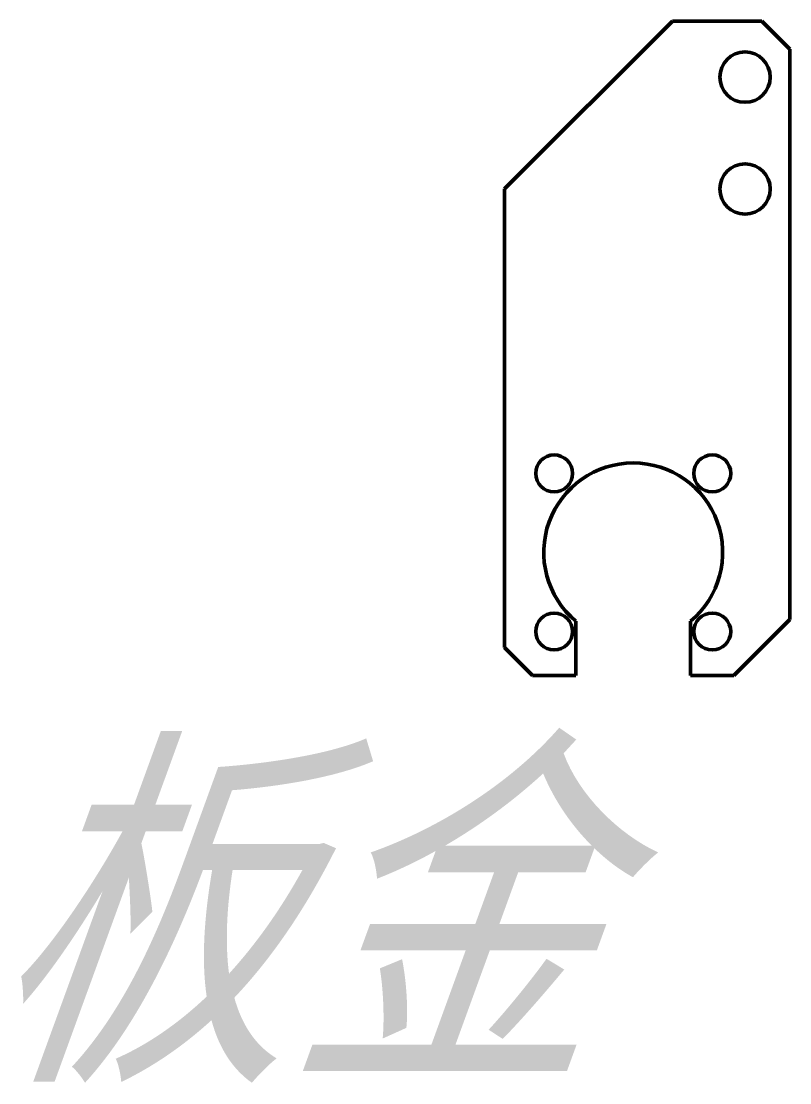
# Model space of a CAD drawing. Header units: inches. Extents: x 17901 to 26602, y 9673 to 14036.
# Drawn here: x 21043.8 to 21181.3, y 13508.7 to 13698.5 of the extents above; entities that cross this region are included whole.
import ezdxf

# ---------------------------------------------------------------- set-up
doc = ezdxf.new("R2010")
doc.units = ezdxf.units.IN
doc.header["$MEASUREMENT"] = 0
doc.layers.add('标注线', color=3, linetype='Continuous', lineweight=25)
doc.layers.add('粗实线', color=7, linetype='Continuous', lineweight=50)
doc.styles.add('DIM', font='romans.shx', dxfattribs={"width": 0.8, "oblique": 20, "bigfont": 'bigfont.shx'})

msp = doc.modelspace()

# ---------------------------------------------------------------- linework, layer by layer
at = {"layer": '粗实线'}
for p, q in [((21160.253, 13698.519), (21130.253, 13668.519)), ((21181.253, 13591.519), (21181.253, 13693.519)), ((21181.253, 13654.519), (21181.253, 13693.519)), ((21130.253, 13668.519), (21130.253, 13586.519))]:
    msp.add_line(p, q, dxfattribs=at)
at = {"layer": '粗实线', "ltscale": 0.4}
for p, q in [((21160.253, 13698.519), (21176.253, 13698.519)), ((21181.253, 13638.519), (21181.253, 13654.519))]:
    msp.add_line(p, q, dxfattribs=at)
at = {"layer": '粗实线', "ltscale": 0.176777}
for p, q in [((21176.253, 13698.519), (21181.253, 13693.519)), ((21135.253, 13581.519), (21130.253, 13586.519))]:
    msp.add_line(p, q, dxfattribs=at)
at = {"layer": '粗实线', "ltscale": 0.24286}
msp.add_line((21143.003, 13581.519), (21143.003, 13591.234), dxfattribs=at)
at = {"layer": '粗实线', "ltscale": 0.242861}
msp.add_line((21163.503, 13581.519), (21163.503, 13591.234), dxfattribs=at)
at = {"layer": '粗实线', "ltscale": 0.353553}
msp.add_line((21171.253, 13581.519), (21181.253, 13591.519), dxfattribs=at)
at = {"layer": '粗实线', "ltscale": 0.19375}
for p, q in [((21135.253, 13581.519), (21143.003, 13581.519)), ((21163.503, 13581.519), (21171.253, 13581.519))]:
    msp.add_line(p, q, dxfattribs=at)
at = {"layer": '粗实线'}
for centre, radius in [((21173.253, 13688.519), 4.5), ((21173.253, 13668.519), 4.5), ((21139.111, 13617.661), 3.3), ((21167.395, 13617.661), 3.3), ((21139.111, 13589.377), 3.3), ((21167.395, 13589.377), 3.3)]:
    msp.add_circle(centre, radius, dxfattribs=at)
msp.add_arc((21153.253, 13603.519), 16, 309.83853, 230.16165, dxfattribs=at)

# ---------------------------------------------------------------- texts
at = {"layer": '标注线', "insert": (21037.16, 13564.274), "char_height": 50, "width": 1440.87159, "attachment_point": 1, "style": 'DIM'}
msp.add_mtext('{\\fFangSong_GB2312|b0|i0|c134|p49;\\C2;板金}', dxfattribs=at)

doc.saveas('drawing.dxf')
